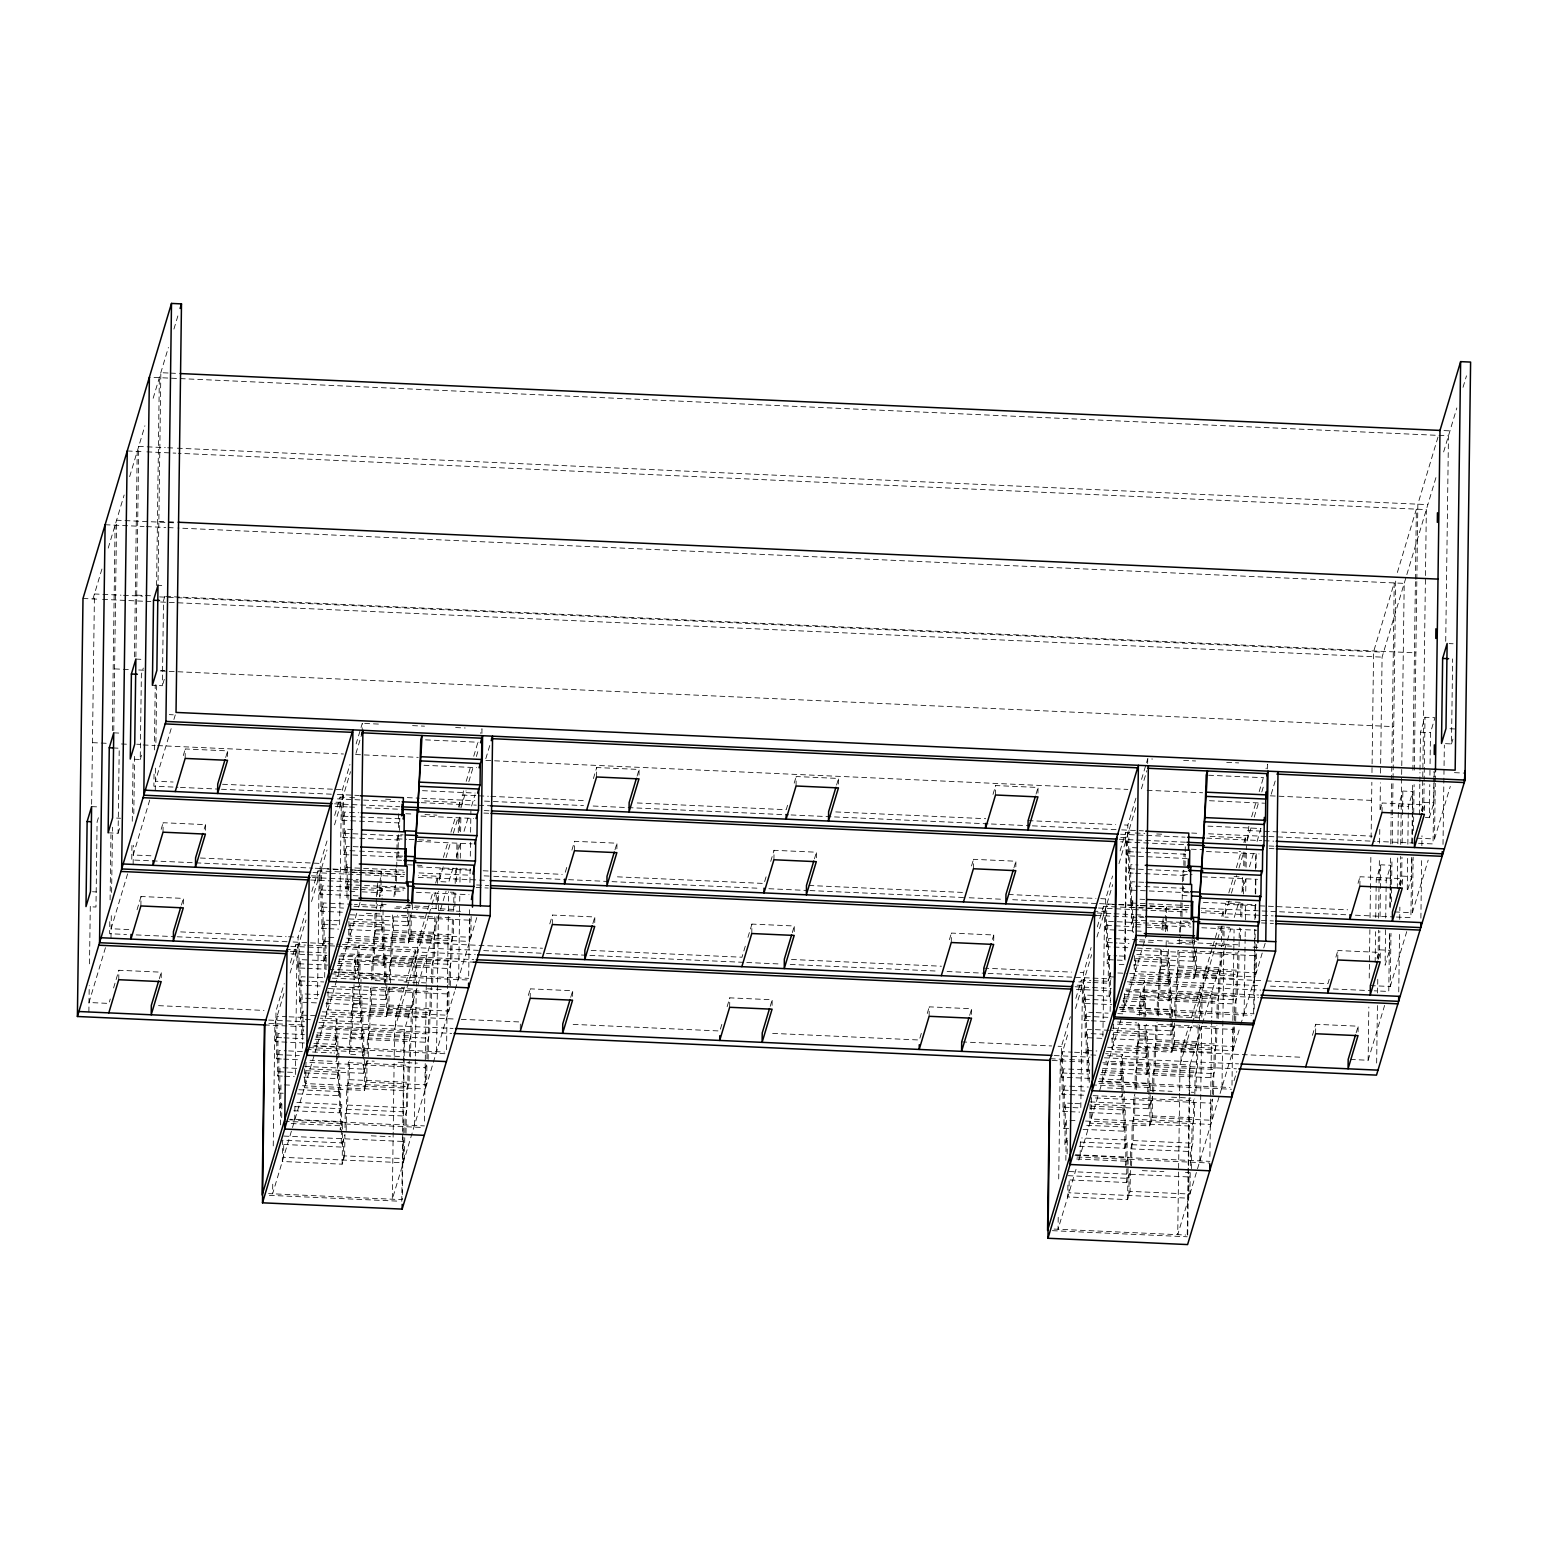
<?xml version="1.0" encoding="UTF-8"?>
<svg xmlns="http://www.w3.org/2000/svg" width="1548" height="1548" viewBox="0 0 1548 1548"><rect width="100%" height="100%" fill="white"/><g stroke="black" fill="none" stroke-linecap="round" stroke-linejoin="round"><path stroke-width="0.75" stroke-dasharray="5 3.75" d="M88.875 1011.966L89.223 985.592M89.513 963.843L90.326 903.393M91.642 804.283L94.447 593.968L120.996 595.167M109.792 921.641L109.637 933.715L126.53 934.489M110.082 899.872L110.953 834.604M112.346 730.656L115.094 525.178M110.992 938.204L111.321 914.249M111.611 892.48L112.482 827.212M113.778 730.521L116.584 520.205L176.917 522.934M108.128 832.805L118.093 833.269L119.235 748.226L113.256 747.955M118.751 979.71L118.886 970.267L161.282 972.183L161.147 981.626M131.948 845.46L131.754 859.953L312.773 868.118M132.277 821.272L133.089 760.842M134.483 656.894L137.211 451.416M133.128 864.442L133.38 845.305M133.805 813.88L134.579 755.869M135.895 656.758L138.72 446.443L165.268 447.643M134.25 759.236L140.229 759.488L141.371 674.444L143.287 668.059M140.887 905.948L141.023 896.505L183.399 898.401L183.283 907.863M154.045 774.097L153.891 786.191L178.02 787.274M154.374 749.929L155.245 684.661M156.58 585.55L159.347 377.654M155.264 790.66L155.574 766.705M155.903 742.537L156.677 684.526M163.024 832.185L163.14 822.723L205.536 824.639L205.42 834.101M185.16 758.423L185.276 748.961L227.672 750.877L227.537 760.32M272.738 1184.22L272.603 1193.798L357.936 909.411M273.241 1145.888L274.886 1023.712L284.561 991.455M304.317 1042.965L275.583 1041.669L276.008 1010.96L284.232 983.522M281.33 1059.006L276.55 1058.774L277.111 1016.262L286.69 1016.688M282.297 1076.112L277.518 1075.899L278.079 1033.387L304.414 1034.567M283.265 1093.236L278.466 1093.023L279.046 1050.492L286.225 1050.821M296.752 1068.372L279.994 1067.617L279.433 1110.129L281.91 1101.847L281.697 1118.372M280.42 1124.893L280.962 1084.722L292.92 1085.264M283.71 1145.52L283.555 1157.343L403.235 1162.742L403.525 1141.476L404.763 1137.335L404.473 1158.601L344.643 1155.892L342.147 1164.193L282.297 1161.484L282.587 1140.218L342.437 1142.927M295.765 954.09L295.9 944.648L305.478 945.073M294.739 1120.036L294.933 1105.659M295.339 1074.525L297.003 949.95L287.038 949.505M304.898 968.216L297.719 967.906L298.125 937.198L305.672 912.043M320.223 985.999L298.687 985.012L299.248 942.5M316.392 1002.891L299.635 1002.136L300.215 959.605L309.774 960.05M322.719 977.697L301.163 976.73L300.602 1019.242L303.079 1010.96L302.576 1048.751M318.888 994.609L302.131 993.855L301.55 1036.367L304.047 1028.085M304.685 1068.817L304.434 1087.722L364.283 1090.411L366.76 1082.129L367.05 1060.864L374.229 1061.193M317.901 880.328L318.017 870.885L404.202 874.775M316.876 1046.274L317.03 1034.296M317.534 995.964L319.14 876.187L309.174 875.742M358.149 895.866L319.856 894.144L320.262 863.416L327.131 840.564M342.36 912.217L320.804 911.25L321.384 868.738L330.962 869.163M326.551 928.587L321.771 928.374L322.332 885.843L382.182 888.552L382.085 895.634M334.697 946.021L322.739 945.48L323.3 902.968L352.015 904.264M331.446 920.402L324.267 920.073L323.687 962.604L326.183 954.323L325.989 968.487M324.674 977.349L325.215 937.198L337.193 937.74M326.725 1002.136L326.57 1013.959L386.419 1016.649L388.896 1008.367L389.187 987.102L403.544 987.759M328.06 990.914L327.808 1009.799L447.488 1015.217L447.778 993.951L449.017 989.811L448.746 1011.057L388.896 1008.367M313.896 1043.391L335.432 1044.358L335.723 1023.112L336.961 1018.971L320.204 1018.197M336.419 1059.122L336.961 1018.971M340.038 806.566L340.154 797.123L347.332 797.452M303.834 1077.079L337.348 1078.608L337.599 1059.703M337.677 1054.981L337.928 1036.076L316.373 1035.109M338.993 972.512L339.225 955.735M339.631 924.601L341.276 802.425L331.291 801.98M297.622 1093.875L338.315 1095.713L338.877 1053.201L334.097 1052.988M399.442 822.956L341.992 820.363L342.398 789.654L349.945 764.499M293.791 1110.787L339.264 1112.838L339.844 1070.307L306.33 1068.797M347.739 837.7L342.94 837.487L343.521 794.956M302.499 1085.709L340.792 1087.431L340.231 1129.943L342.708 1121.661L290.057 1119.281M401.358 857.205L343.908 854.612L344.469 812.081L358.826 812.739M283.748 1144.475L341.199 1147.068L341.76 1104.537L296.268 1102.486M352.615 829.515L345.436 829.206L344.856 871.717L347.352 863.436L346.868 898.866M342.147 1164.193L342.708 1121.661M357.781 889.384L345.823 888.842L346.384 846.311L358.362 846.853M343.385 1160.033L343.675 1138.786M344.643 1155.892L344.914 1134.626L341.199 1147.068M345.011 1127.544L345.204 1113.38L347.681 1105.079L348.261 1062.567L349.5 1058.426M348.048 899.446L348.3 880.541L345.823 888.842M346.172 1130.485L346.733 1087.973L349.209 1079.672L349.461 1060.786M348.958 921.292L348.706 940.178L408.537 942.887L411.033 934.605L411.284 915.7M350.1 924.233L349.945 936.037L469.625 941.436L469.915 920.189L471.153 916.048L470.863 937.295L411.033 934.605M349.558 1053.704L349.79 1037.16L352.267 1028.878L352.847 986.347L412.677 989.056L412.116 1031.568L409.62 1039.869L409.407 1056.394M354.047 984.567L353.795 1003.472L351.319 1011.753L350.738 1054.285L357.917 1054.594M354.124 979.845L354.376 960.94L355.614 956.799L355.324 978.065L415.174 980.755L415.58 950.046L341.373 946.699M328.834 969.3L357.569 970.596L357.84 949.35L359.097 945.189L358.594 982.999M362.155 732.804L362.29 723.361L356.117 743.93M325.97 1003.317L359.484 1004.826L359.736 985.941M359.833 978.858L360.045 962.314L338.509 961.347M322.139 1020.229L360.452 1021.951L361.013 979.439M315.927 1037.025L361.4 1039.076L361.961 996.544L328.466 995.035M322.236 1011.831L362.929 1013.669L362.367 1056.181L364.844 1047.899L314.573 1045.635M305.865 1070.713L363.316 1073.306L363.47 1061.483M363.509 1059.122L363.896 1030.775L318.404 1028.723M364.283 1090.411L364.844 1047.899M365.522 1086.27L365.812 1065.005M367.147 1053.782L367.34 1039.617L369.817 1031.316L370.398 988.804L371.636 984.663M368.289 1056.723L368.869 1014.211L371.346 1005.91L371.597 987.024M371.694 979.923L371.907 963.398L374.403 955.097L374.964 912.585M376.145 913.165L375.932 929.709L373.436 937.991L372.875 980.503L384.852 981.045M376.338 898.982L376.222 908.444L377.46 904.303L387.039 904.729M376.377 896.621L377.751 883.037M377.577 894.841L377.712 885.398M379.86 885.03L379.705 896.834L382.182 888.552M379.879 882.67L381.214 871.427L364.477 870.673M380.692 911.598L380.789 904.496M381.214 871.427L380.943 892.693L359.388 891.725M348.107 929.555L381.621 931.064L381.872 912.178M381.93 907.438L382.066 897.995M337.096 946.138L382.569 948.189L383.149 905.657L354.415 904.361M338.044 963.243L383.536 965.294L384.098 922.782L350.583 921.273M346.752 938.165L385.065 939.907L384.484 982.419L386.981 974.137L334.31 971.757M328.002 996.951L385.452 999.544L385.607 987.721M385.646 985.36L386.013 957.012L340.541 954.961M386.419 1016.649L386.981 974.137M387.658 1012.508L387.929 991.242M389.283 980.019L389.457 965.836L391.954 957.554L392.515 915.042M390.425 982.961L390.986 940.429L393.482 932.148L393.695 915.623M393.947 896.718L395.282 885.475L395.166 894.938M395.359 880.754L395.514 868.95M393.192 1132.13L392.302 1199.216L454.532 991.746M393.231 1129.73L394.179 1057.865M394.218 1055.484L394.566 1029.13L406.543 989.23M396.54 881.334L396.694 869.531M396.733 867.17L397.101 838.822L398.339 834.682L403.138 834.894M395.553 1025.802L395.688 1016.359L405.286 984.354M401.609 860.301L396.81 860.088L398.068 855.928L398.339 834.682M398.436 827.58L398.629 813.416M399.597 830.521L399.752 818.718M401.764 1201.325L404.047 1031.239L446.037 891.261M404.163 1058.329L402.267 1199.661L268.617 1193.624M404.183 1055.93L404.531 1029.575L320.281 1025.763M404.821 1132.614L405.054 1116.069L407.53 1107.788L408.111 1065.276L409.349 1061.115M350.138 923.169L407.588 925.762L407.704 916.319M407.743 913.959L407.859 904.516M406.002 1133.194L406.582 1090.663L409.059 1082.381L409.311 1063.476M408.537 942.887L409.117 900.375M409.794 938.746L410.065 917.48M410.588 1056.974L411.149 1014.462L413.645 1006.161L413.858 989.636M412.619 904.477L412.561 909.198L417.341 909.411M413.935 984.915L414.206 963.649L354.376 960.94M414.419 1125.454L415.328 1058.368M415.348 1055.968L416.702 955.348L426.668 955.813L426.319 982.167M417.689 952.039L417.825 942.597L430.17 901.439M424.462 1121.1L426.281 984.547M425.642 1067.714L425.371 1088.979L305.672 1083.581L305.962 1062.315L425.642 1067.714L426.9 1063.573L426.609 1084.838L366.76 1082.129M426.958 1058.851L427.171 1042.307L429.667 1034.025L430.228 991.494L431.466 987.353M428.138 1059.432L428.699 1016.901L431.195 1008.619L431.447 989.714M431.544 982.632L431.757 966.087L434.253 957.806L434.814 915.294M432.724 983.212L433.285 940.681L435.781 932.399L435.956 918.235M436.091 908.773L436.304 892.248M437.368 902.271L437.484 892.828M437.62 883.366L437.716 876.284L418.56 875.413M436.555 1051.673L437.445 984.605M437.484 982.206L438.413 912.74M438.452 910.34L438.548 903.161M438.568 900.762L438.703 891.184M439.826 878.277L439.942 868.834L471.114 870.228M446.559 1049.737L447.43 985.05M447.449 982.651L448.378 913.185M448.417 910.785L448.514 903.606M448.552 901.207L448.668 891.629M449.094 985.089L449.307 968.545L451.803 960.263L452.364 917.732L397.314 915.255M450.274 985.67L450.836 943.138L453.332 934.857L453.545 918.312M453.641 911.23L453.893 892.325L446.714 891.996M455.073 892.906L454.841 909.45L395.011 906.741M455.189 883.463L455.422 866.919M456.408 881.683L456.602 867.499M456.718 858.056L456.95 841.512M457.898 858.637L458.131 842.093M458.247 832.65L458.479 816.106M459.466 830.87L459.659 816.686M459.775 807.243L459.833 802.522L421.54 800.8M458.692 977.91L459.543 913.223M459.582 910.843L459.679 903.645M459.717 901.246L459.814 894.067M459.969 882.089L460.162 867.712M460.278 858.134L460.511 841.357M460.646 831.779L460.84 817.402M461.962 804.515L463.452 790.486M468.696 975.975L469.625 906.489M469.934 882.534L470.128 868.157M470.302 856.179L470.476 841.822M470.611 832.224L470.902 810.668M481.912 733.481L481.97 728.76L480.596 733.326M520.263 1029.072L520.36 1021.99L458.014 1019.165M530.19 998.286L530.306 988.843L572.702 990.739L572.567 1000.202M552.307 924.524L552.442 915.062L594.819 916.977L594.703 926.439M574.443 850.742L574.56 841.299L616.955 843.215L616.839 852.658M596.58 776.98L596.696 767.537L639.092 769.453L638.956 778.896M729.65 1007.284L729.785 997.841L772.181 999.756L772.046 1009.199M751.786 933.521L751.922 924.079L794.298 925.994L794.182 935.437M773.923 859.759L774.039 850.297L816.435 852.213L816.299 861.675M796.059 785.997L796.175 776.535L838.571 778.451L838.436 787.913M929.129 1016.301L929.264 1006.839L971.641 1008.754L971.525 1018.197M951.265 942.519L951.401 933.076L993.777 934.992L993.661 944.435M973.402 868.757L973.518 859.314L1015.914 861.23L1015.778 870.673M995.519 794.995L995.654 785.552L1038.05 787.468L1037.915 796.91M1058.213 1217.289L1058.039 1229.267L1076.034 1169.321M1058.716 1178.957L1060.322 1059.18L1068.178 1033M1089.753 1078.414L1061.038 1077.118L1061.444 1046.409L1070.365 1016.688M1083.542 1095.21L1061.986 1094.243L1062.567 1051.711L1072.125 1052.156M1067.733 1111.58L1062.954 1111.348L1063.515 1068.836L1089.85 1070.016M1068.7 1128.686L1063.902 1128.473L1064.482 1085.941L1088.418 1087.025M1072.609 1103.395L1065.43 1103.066L1064.869 1145.597L1067.346 1137.296L1067.133 1153.841M1065.856 1160.342L1066.398 1120.191L1075.976 1120.617M1067.907 1185.129L1067.752 1196.933L1127.583 1199.642L1130.079 1191.36L1130.369 1170.095L1126.634 1182.517L1069.184 1179.924M1069.146 1180.989L1068.991 1192.792L1188.67 1198.191L1188.961 1176.944L1190.199 1172.784L1185.42 1172.571M1081.201 989.559L1081.336 980.097L1090.914 980.542M1080.175 1155.505L1080.369 1141.128M1080.814 1107.594L1082.458 985.418L1072.474 984.954M1090.334 1003.685L1083.155 1003.356L1083.581 972.647L1091.127 947.492M1088.902 1020.693L1084.122 1020.48L1084.684 977.949M1101.828 1038.34L1085.09 1037.586L1085.651 995.074L1095.229 995.499M1093.797 1012.508L1086.599 1012.179L1086.038 1054.71L1088.534 1046.409L1088.05 1081.859M1109.103 1030.271L1087.567 1029.304L1087.006 1071.816L1089.482 1063.534M1089.231 1082.439L1089.386 1070.616M1090.121 1104.266L1089.869 1123.171L1149.719 1125.88L1152.215 1117.579L1152.486 1096.332L1148.751 1108.755L1091.321 1106.162M1091.301 1104.846L1091.127 1119.03L1210.807 1124.428L1211.097 1103.163L1212.336 1099.022L1212.045 1120.288L1152.215 1117.579M1091.34 1102.486L1091.398 1097.764L1211.097 1103.163M1103.337 915.797L1103.472 906.335L1187.239 910.127M1102.311 1081.723L1102.466 1069.745M1102.911 1036.212L1104.575 911.637L1094.61 911.192M1141.205 931.219L1105.291 929.593L1105.698 898.885L1112.567 876.013M1127.795 947.686L1106.259 946.699L1106.82 904.187L1116.398 904.613M1167.521 931.083L1167.618 924.001L1107.788 921.292L1107.207 963.824L1109.703 955.542L1116.882 955.851M1137.47 939.713L1108.736 938.417L1108.175 980.948L1110.651 972.647L1110.129 1012.818M1109.703 955.542L1109.123 998.054L1111.619 989.772M1112.161 1037.586L1112.006 1049.409L1171.855 1052.118L1174.332 1043.816L1174.622 1022.551L1170.888 1034.993L1113.438 1032.4M1099.332 1078.859L1120.868 1079.827L1121.158 1058.561L1122.397 1054.42L1105.64 1053.666M1093.101 1095.636L1121.836 1096.932L1122.397 1054.42M1125.473 842.015L1125.59 832.572L1132.768 832.901M1124.1 997.647L1122.59 1014.134M1124.622 959.315L1126.209 839.538L1118.101 866.57M1089.289 1112.548L1122.784 1114.057L1123.055 1095.152M1123.113 1090.431L1123.364 1071.526L1101.808 1070.558M1124.641 993.584L1124.448 1007.961L1146.081 935.863M1125.086 960.05L1126.712 837.874L1136.174 806.334M1083.058 1129.343L1123.751 1131.182L1124.293 1091.011M1187.258 858.521L1127.428 855.831L1127.834 825.123L1136.058 797.684M1079.227 1146.236L1124.719 1148.287L1125.28 1105.775L1091.766 1104.246M1133.175 873.149L1128.376 872.937L1128.956 830.425M1085.554 1121.042L1126.247 1122.88L1125.667 1165.412L1128.163 1157.111L1075.492 1154.75M1189.193 892.751L1129.343 890.061L1129.905 847.53L1144.282 848.188M1126.634 1182.517L1127.196 1140.005L1081.723 1137.954M1187.742 909.76L1130.292 907.167L1130.872 864.655L1138.051 864.984M1127.583 1199.642L1128.028 1166.573M1128.066 1164.212L1128.163 1157.111M1143.798 882.302L1131.82 881.76L1131.259 924.291L1133.755 916.01L1133.523 932.535M1128.84 1195.501L1129.111 1174.235M1132.343 931.954L1132.788 898.885L1130.292 907.167M1130.427 1165.373L1130.64 1148.829L1133.136 1140.547L1133.697 1098.016L1134.936 1093.875M1131.607 1165.954L1132.168 1123.422L1134.665 1115.14L1134.916 1096.236M1135.535 959.683L1135.381 971.505L1255.06 976.904L1255.351 955.638L1256.589 951.498M1135.013 1089.153L1135.226 1072.609L1137.703 1064.327L1138.283 1021.796M1136.193 1089.734L1136.754 1047.203L1139.231 1038.921L1139.425 1024.757M1139.56 1015.295L1139.812 996.409L1141.05 992.249L1140.76 1013.514L1200.609 1016.223L1201.016 985.515L1129.208 982.264M1121.468 1005.078L1143.005 1006.065L1143.295 984.799L1144.533 980.658L1143.991 1020.809M1147.668 763.532L1147.726 758.81L1152.505 759.023M1111.406 1038.785L1144.92 1040.295L1145.152 1023.75M1145.23 1016.668L1145.501 997.763L1123.945 996.796M1107.575 1055.678L1145.888 1057.4L1146.333 1024.331M1101.363 1072.474L1146.836 1074.525L1147.416 1031.994L1111.503 1030.388M1107.671 1047.28L1148.364 1049.118L1147.803 1091.65L1150.28 1083.348L1100.028 1081.085M1148.751 1108.755L1148.926 1096.951M1148.945 1094.591L1149.332 1066.243L1103.84 1064.192M1149.719 1125.88L1150.164 1092.811M1150.203 1090.431L1150.28 1083.348M1150.957 1121.739L1151.248 1100.473M1152.544 1091.592L1152.776 1075.067L1155.253 1066.785L1155.834 1024.254L1215.664 1026.963L1216.921 1022.802M1153.724 1092.172L1154.305 1049.66L1156.782 1041.378L1157.033 1022.473M1157.13 1015.391L1157.362 998.847L1159.839 990.565L1160.42 948.034M1158.31 1015.972L1158.891 973.44L1161.368 965.159L1161.6 948.614M1161.851 929.729L1163.187 918.486M1163.032 930.309L1163.148 920.847M1166.128 947.047L1166.225 939.965M1149.912 906.122L1166.67 906.896L1166.379 928.142L1144.843 927.175M1133.542 965.004L1167.057 966.533L1167.269 949.988M1127.312 981.8L1168.005 983.638L1168.527 945.847M1123.5 998.712L1168.972 1000.763L1169.533 958.231L1136.019 956.722M1129.808 973.518L1170.501 975.356L1169.94 1017.868L1172.417 1009.586L1119.765 1007.206M1170.888 1034.993L1171.043 1023.189M1171.081 1020.809L1171.468 992.462L1125.976 990.41M1171.855 1052.118L1172.3 1019.029M1172.32 1016.668L1172.417 1009.586M1173.094 1047.957L1173.384 1026.711M1174.719 1015.469L1174.913 1001.304L1177.389 993.003L1177.951 950.491L1237.8 953.181L1239.039 949.04M1175.861 1018.41L1176.441 975.898L1178.918 967.597L1179.131 951.072M1179.228 943.99L1179.363 934.528M1179.402 932.167L1180.737 920.944L1180.505 937.469M1180.795 916.223L1181.008 899.678M1179.615 1093.333L1177.738 1234.665L1239.987 1027.195M1179.653 1090.934L1180.002 1064.579L1191.979 1024.679M1181.975 916.803L1182.537 874.272L1183.794 870.131L1183.601 884.295M1181.008 1061.27L1181.124 1051.808L1188.67 1026.672M1187.045 895.75L1182.266 895.537L1183.562 886.656M1183.852 865.409L1184.007 853.587M1185.033 865.99L1185.188 854.167M1185.226 851.806L1185.304 844.724L1120.636 841.802M1187.239 1234.375L1189.135 1093.043M1189.154 1090.643L1189.483 1066.688L1201.732 1025.84M1187.703 1235.111L1188.612 1168.043M1188.632 1165.644L1189.986 1065.024L1105.717 1061.231M1168.121 943.022L1192.057 944.106L1192.134 939.384M1190.199 1172.784L1189.909 1194.05L1130.079 1191.36M1190.296 1165.702L1190.489 1151.538L1192.966 1143.237L1193.547 1100.725L1194.785 1096.584M1135.574 958.638L1193.024 961.231L1193.315 939.965L1192.057 944.106M1191.438 1168.643L1192.018 1126.131L1194.495 1117.83L1194.746 1098.945M1194.263 957.09L1134.413 954.381L1134.142 975.646L1193.972 978.336L1194.553 935.824M1195.23 974.195L1195.501 952.929M1194.824 1094.223L1195.075 1075.318L1197.552 1067.036L1198.133 1024.505M1193.972 978.336L1196.469 970.054L1196.72 951.149M1199.313 1025.086L1199.081 1041.63L1196.604 1049.912L1196.024 1092.424L1191.244 1092.211M1199.371 1020.364L1199.642 999.099L1139.812 996.409M1199.874 1160.903L1201.654 1026.75M1201.79 1017.171L1202.138 990.817L1212.103 991.262L1211.755 1017.616M1203.125 987.489L1203.26 978.046L1212.181 948.324M1209.897 1156.55L1211.736 1020.016M1212.394 1094.301L1212.626 1077.756L1215.103 1069.475L1215.664 1026.963M1213.574 1094.881L1214.135 1052.369L1216.631 1044.068L1216.883 1025.182M1216.98 1018.081L1217.192 1001.556L1219.689 993.255L1220.25 950.743M1218.16 1018.661L1218.721 976.149L1221.217 967.848L1221.43 951.323M1221.759 927.697L1221.488 946.602L1222.746 942.461M1222.843 935.36L1222.959 925.917M1223.094 916.474L1223.152 911.733L1201.616 910.766M1221.991 1087.141L1223.849 948.189M1223.888 945.789L1223.984 938.61M1224.004 936.211L1224.139 926.633M1225.261 913.726L1225.397 904.284L1347.669 909.798M1231.995 1085.187L1232.827 1022.899M1232.866 1020.5L1234.085 929.477M1233.214 1029.401L1232.943 1050.666L1113.244 1045.268L1113.534 1024.002L1233.214 1029.401L1234.472 1025.26M1234.433 1027.62L1234.182 1046.525L1174.332 1043.816M1234.53 1020.538L1234.743 1003.994L1237.239 995.712L1237.8 953.181M1235.71 1021.119L1236.272 978.588L1238.768 970.306L1239.019 951.401M1239.077 946.679L1239.329 927.794M1240.354 940.178L1240.509 928.374M1240.664 916.551L1240.819 904.748M1241.844 917.132L1242.038 902.968M1242.193 891.145L1242.386 876.981L1232.808 876.536M1243.354 894.086L1243.566 877.561M1243.721 865.738L1243.915 851.574L1239.116 851.361M1244.902 866.319L1245.095 852.155M1245.211 842.692L1245.289 837.971L1206.976 836.249M1244.128 1013.36L1245.114 939.114M1245.153 936.714L1245.25 929.516M1245.366 919.938L1245.598 903.181M1245.753 891.184L1245.927 879.206M1246.082 867.228L1246.372 845.672M1247.398 839.964L1248.888 825.935M1253.628 1013.089L1254.751 929.226M1254.886 919.647L1255.099 902.89M1255.235 893.293L1255.428 878.935M1255.563 869.337L1255.776 852.58M1254.17 1009.025L1255.215 929.98M1255.389 918.003L1255.563 903.626M1255.699 894.047L1255.892 879.67M1256.047 867.693L1256.241 853.316M1256.57 953.858L1256.318 972.763L1196.469 970.054M1256.628 949.137L1256.686 944.415M1267.348 768.93L1267.406 764.209L1266.032 768.776M1315.626 1033.735L1315.742 1024.292L1358.138 1026.208L1358.002 1035.651M1337.743 959.973L1337.878 950.53L1380.274 952.446L1380.139 961.889M1359.879 886.211L1360.015 876.749L1402.391 878.664L1402.275 888.126M1350.398 1059.451L1368.142 1060.264L1368.838 1007.071M1369.225 978.065L1369.883 929.709M1370.038 917.635L1370.406 891.029M1370.425 888.629L1370.889 854.786M1371.102 837.855L1371.857 782.262M1371.973 772.587L1373.598 651.708L1394.226 582.919L1391.613 778.741M1375.146 962.411L1375.553 931.702M1375.746 917.519L1376.249 879.728L1380.719 864.81L1390.704 865.255L1390.452 884.16M1376.656 1063.05L1377.43 1005.058M1377.585 992.984L1377.778 978.491M1378.049 959.16L1378.436 930.154M1378.591 918.08L1379.403 857.669M1379.597 843.176L1379.79 828.683M1380.042 809.352L1380.39 782.785M1380.526 773.11L1380.622 765.873M1380.661 763.454L1382.074 657.145L1436.08 477.113M1377.023 958.367L1379.597 949.853L1379.849 930.948M1380.042 916.784L1380.371 890.797M1380.41 888.436L1380.719 864.81M1382.016 812.448L1382.132 802.986L1424.528 804.902L1424.392 814.345M1385.557 929.787L1385.092 965.217L1389.562 950.298L1389.794 933.773M1385.712 917.964L1386.234 880.173L1390.704 865.255M1389.543 933.444L1388.769 991.455L1374.295 990.817M1389.91 906.857L1390.588 856.083M1390.743 844.008L1391.11 817.402M1391.13 815.003L1391.594 781.14M1390.123 907.786L1390.414 886.52M1370.328 985.592L1390.259 986.482L1390.975 933.309M1391.4 901.884L1391.981 858.366M1392.174 843.873L1392.523 817.267M1392.561 814.848L1393.006 781.005M1393.045 778.586L1395.696 580.365M1397.283 888.649L1397.689 857.94M1397.883 843.757L1398.386 805.966L1402.856 791.047L1412.84 791.492L1412.569 810.397M1398.753 991.92L1399.566 931.47M1399.721 919.396L1399.876 907.128M1400.166 885.398L1400.553 856.392M1400.727 844.453L1404.21 583.383L177.846 528.023M1399.16 884.605L1401.714 876.091L1401.966 857.186M1402.159 843.021L1402.507 817.034M1402.546 814.674L1402.856 791.047M1407.654 858.385L1407.229 891.455L1411.699 876.536L1411.95 857.631M1407.848 844.202L1408.351 806.411L1412.84 791.492M1411.718 857.263L1410.905 917.693L1396.431 917.035M1411.911 842.751L1412.685 784.739M1412.879 770.227L1415.394 581.68M1415.433 579.262L1416.362 509.157L1396.412 575.663M1412.144 843.466L1412.55 812.758M1394.671 911.927L1412.395 912.72L1413.15 857.128M1413.498 830.541L1414.117 784.604M1414.311 770.091L1416.826 581.545M1416.846 579.126L1417.852 504.184L1438.498 435.394M1419.4 814.867L1419.826 784.159M1419.845 781.798L1419.98 772.355M1420 769.995L1420.503 732.204L1424.992 717.285L1434.957 717.73L1430.487 732.649L1430.042 765.718M1420.89 918.138L1421.664 859.953M1421.857 845.634L1421.973 835.785M1422.302 811.791L1426.347 509.602L178.252 453.274M1421.296 810.842L1423.85 802.328L1424.102 783.423M1424.141 781.063L1424.992 717.285M1425.36 817.499L1429.346 817.692L1429.791 784.623M1429.926 775.161L1430.004 768.079M1433.854 783.501L1433.042 843.931L1377.526 841.435M1433.874 781.082L1434.009 771.407M1429.346 817.692L1433.835 802.773L1434.145 779.147M1434.164 776.786L1434.241 772.065M1416.807 838.165L1434.532 838.958L1435.267 783.365M1435.306 780.947L1435.441 771.272M1443.007 844.376L1444.342 745.11M1445.716 641.317L1448.464 435.839L149.382 377.209M1445.503 743.659L1451.482 743.93L1452.624 658.887M92.957 598.941L102.71 566.452M108.205 548.108L124.15 494.992M129.645 476.649L144.912 425.797M153.155 398.281L168.403 347.449M173.918 329.105L178.039 315.347M98.375 817.731L97.098 821.988L95.976 907.031L89.978 906.76M164.785 596.425L163.507 600.682L162.366 685.725L152.381 685.28M118.093 833.269L120.028 826.864M140.229 759.488L141.507 755.231M163.004 683.597L164.282 679.34M105.457 947.647L88.991 1002.524L108.941 1003.414L110.256 999.002M127.594 873.865L111.127 928.742L128.852 929.555M149.711 800.103L133.244 854.98L153.194 855.889M171.17 728.624L155.381 781.218L173.124 782.011M173.898 719.491L175.272 714.905M113.585 987.953L118.886 970.267M137.037 909.76L141.023 896.505M161.166 829.36L163.14 822.723M183.283 755.598L185.276 748.961M159.289 978.8L161.282 972.183M181.426 905.038L183.399 898.401M204.22 829.07L205.536 824.639M225.679 757.514L227.672 750.877M290.405 962.933L295.9 944.648M311.845 891.455L318.017 870.885M334.678 815.409L340.154 797.123M290.095 973.015L306.001 919.996M311.535 901.555L326.996 850.007M334.542 824.852L350.506 771.678M355.982 753.373L361.477 735.087M275.583 1041.669L278.079 1033.387M297.719 967.906L300.215 959.605M319.856 894.144L322.332 885.843M341.992 820.363L344.469 812.081M276.55 1058.774L279.046 1050.492M298.687 985.012L301.163 976.73M320.804 911.25L323.3 902.968M342.94 837.487L345.436 829.206M277.518 1075.899L279.994 1067.617M299.635 1002.136L302.131 993.855M321.771 928.374L324.267 920.073M343.908 854.612L346.384 846.311M278.466 1093.023L280.962 1084.722M322.739 945.48L325.215 937.198M358.614 907.167L360.626 900.394M335.432 1044.358L337.928 1036.076M357.569 970.596L360.045 962.314M337.638 1057.342L336.4 1061.483L310.064 1060.303M359.775 983.58L358.517 987.721L329.801 986.424M337.348 1078.608L339.844 1070.307M359.484 1004.826L361.961 996.544M381.621 931.064L384.098 922.782M338.315 1095.713L340.792 1087.431M360.452 1021.951L362.929 1013.669M382.569 948.189L385.065 939.907M339.264 1112.838L341.76 1104.537M361.4 1039.076L363.896 1030.775M383.536 965.294L386.013 957.012M363.316 1073.306L367.05 1060.864M385.452 999.544L389.187 987.102M407.588 925.762L411.304 913.339M405.982 982.071L415.58 950.046M430.847 899.156L432.918 892.287M435.646 883.153L437.716 876.284M443.386 857.399L448.185 841.396M450.932 832.244L455.731 816.241M458.479 807.089L459.833 802.522M466.2 781.334L470.998 765.331M473.746 756.198L477.848 742.479M407.008 987.624L428.661 915.468M429.144 913.862L431.408 906.315M431.911 904.651L435.53 892.596M443.25 866.841L438.819 881.586L448.804 882.05L453.641 865.913M445.998 857.708L450.797 841.686M453.351 833.192L458.343 816.551M460.956 807.824L466.064 790.796M468.812 781.643L473.611 765.641M476.358 756.488L477.868 751.496M456.408 856.683L460.569 842.847M464.013 831.334L468.173 817.499M471.618 806.024L474.984 794.763M485.801 758.694L489.865 745.188M455.228 989.443L476.939 917.074M528.313 995.461L530.306 988.843M549.792 923.904L552.442 915.062M565.291 872.24L567.284 865.622M571.909 850.142L574.56 841.299M593.387 778.586L596.696 767.537M570.709 997.376L572.702 990.739M592.845 923.614L594.819 916.977M614.962 849.852L616.955 843.215M637.099 776.09L639.092 769.453M721.832 1024.37L719.839 1030.987L569.896 1024.215M727.134 1006.684L729.785 997.841M745.285 946.176L741.976 957.225L589.633 950.356M747.936 937.333L751.922 924.079M766.086 876.826L764.093 883.463L614.15 876.69M770.73 861.365L774.039 850.297M787.564 805.27L786.229 809.701L633.906 802.812M794.182 783.172L796.175 776.535M770.188 1006.374L772.181 999.756M792.305 932.612L794.298 925.994M814.442 858.85L816.435 852.213M836.578 785.088L838.571 778.451M921.312 1033.367L919.319 1040.004L769.375 1033.232M927.271 1013.476L929.264 1006.839M949.408 939.713L951.401 933.076M971.525 865.951L973.518 859.314M993.003 794.395L995.654 785.552M969.667 1015.391L971.641 1008.754M992.462 939.404L993.777 934.992M1013.921 867.847L1015.914 861.23M1036.057 794.085L1038.05 787.468M1075.841 998.402L1081.336 980.097M1097.3 926.923L1103.472 906.335M1120.113 850.858L1125.59 832.572M1141.553 779.379L1147.726 758.81M1075.531 1008.464L1091.669 954.652M1096.971 937.004L1112.702 884.605M1141.418 788.841L1146.913 770.536M1061.038 1077.118L1063.515 1068.836M1083.155 1003.356L1085.651 995.074M1105.291 929.593L1107.788 921.292M1127.428 855.831L1129.905 847.53M1061.986 1094.243L1064.482 1085.941M1084.122 1020.48L1086.599 1012.179M1106.259 946.699L1108.736 938.417M1128.376 872.937L1130.872 864.655M1062.954 1111.348L1065.43 1103.066M1085.09 1037.586L1087.567 1029.304M1129.343 890.061L1131.82 881.76M1063.902 1128.473L1066.398 1120.191M1078.801 1160.11L1098.848 1093.256M1099.544 1090.953L1121.913 1016.378M1166.67 906.896L1165.412 911.037L1165.141 932.283L1167.618 924.001M1120.868 1079.827L1123.364 1071.526M1143.005 1006.065L1145.501 997.763M1121.836 1096.932L1123.074 1092.791M1122.784 1114.057L1125.28 1105.775M1144.92 1040.295L1147.416 1031.994M1167.057 966.533L1169.533 958.231M1123.751 1131.182L1126.247 1122.88M1145.888 1057.4L1148.364 1049.118M1168.005 983.638L1170.501 975.356M1124.719 1148.287L1127.196 1140.005M1146.836 1074.525L1149.332 1066.243M1168.972 1000.763L1171.468 992.462M1193.024 961.231L1196.759 948.789M1191.418 1017.52L1201.016 985.515M1212.858 946.041L1218.353 927.755M1221.778 916.319L1223.152 911.733M1228.822 892.848L1233.621 876.845M1236.368 867.693L1241.167 851.69M1243.915 842.557L1245.289 837.971M1251.635 816.802L1256.434 800.8M1259.182 791.647L1263.303 777.928M1192.463 1023.093L1221.662 925.762M1229.112 900.917L1224.275 917.055L1228.261 917.229M1231.434 893.157L1236.717 875.549M1238.98 868.002L1243.779 852M1247.069 841.028L1251.81 825.258M1254.248 817.092L1259.24 800.471M1261.794 791.957L1263.865 785.088M1202.428 1023.538L1223.868 952.078M1224.565 949.775L1226.635 942.848M1227.332 940.545L1230.776 929.032M1234.24 917.5L1238.4 903.664M1241.844 892.132L1246.005 878.316M1249.449 866.783L1253.609 852.948M1257.053 841.473L1261.098 827.967M1271.237 794.163L1275.3 780.637M1240.664 1024.892L1263.052 950.279M1263.729 948.015L1265.761 941.261M1234.046 1080.678L1236.813 1071.448M1443.645 451.9L1456.842 407.937M1463.034 387.31L1466.478 375.835M1312.433 1035.341L1315.742 1024.292M1329.248 979.265L1327.932 983.677L1265.587 980.871M1335.885 957.148L1337.878 950.53M1358.022 883.386L1360.015 876.749M1380.158 809.623L1382.132 802.986M1356.145 1032.826L1358.138 1026.208M1378.281 959.063L1380.274 952.446M1400.418 885.301L1402.391 878.664M1422.535 811.539L1424.528 804.902M1451.482 743.93L1453.398 737.525M1368.142 1060.264L1384.609 1005.387M1390.259 986.482L1406.726 931.625M1412.395 912.72L1428.185 860.127M1434.532 838.958L1450.302 786.365M168.074 373.01L160.837 372.681L157.993 585.415L163.991 585.589M170.493 373.107L177.73 373.436M1443.974 430.596L1449.954 430.866M167.668 447.759L174.905 448.069M177.323 448.185L1427.836 504.629M127.246 450.971L144.467 451.745M146.867 451.861L175.853 453.158M158.863 521.366L166.1 521.695M168.519 521.792L175.756 522.121M105.109 524.733L144.061 526.494M146.48 526.591L165.791 527.462M168.19 527.578L175.446 527.907M1449.121 643.6L1453.108 643.774M136.727 595.129L151.201 595.786M165.694 596.444L1415.878 652.869M123.414 595.283L142.726 596.154M159.618 596.909L1383.564 652.172M82.992 598.495L100.194 599.269M102.613 599.386L150.891 601.572M160.547 601.998L1382.074 657.145M135.876 659.08L143.848 659.448M160.857 670.536L164.843 670.729M1449.973 728.74L1455.952 729.011M114.591 668.891L129.084 669.549M138.72 669.974L143.558 670.207M160.45 670.961L1393.742 726.631M1420.503 732.204L1430.487 732.649M169.293 714.634L173.279 714.828M364.689 723.458L381.427 724.212M412.561 725.625L424.52 726.167M455.634 727.56L465.213 728.005M1183.64 760.436L1195.598 760.977M1226.713 762.371L1238.69 762.912M1454.423 772.646L1464.389 773.11M425.545 739.867L478.216 742.247M1208.601 775.219L1263.652 777.696M113.739 732.843L119.718 733.113M136.727 744.22L140.713 744.394M1423.85 802.328L1433.835 802.773M92.454 742.653L106.947 743.311M121.421 743.969L128.658 744.298M143.151 744.956L155.206 745.497M157.625 745.594L343.463 753.992M355.537 754.534L418.289 757.359M485.859 760.416L1127.853 789.403M1147.145 790.273L1202.661 792.769M1270.25 795.827L1371.605 800.393M1398.386 805.966L1408.351 806.411M424.017 765.273L476.687 767.653M1209.452 800.722L1264.523 803.199M422.488 790.68L475.159 793.06M1207.924 826.129L1260.594 828.509M222.525 784.256L342.398 789.654M462.078 795.053L476.474 795.711M478.854 795.827L488.452 796.253M490.851 796.369L586.75 800.684M835.765 811.926L985.708 818.699M1028.104 820.614L1115.74 824.562M1124.506 824.968L1127.834 825.123M1247.514 830.521L1261.91 831.16M1264.31 831.276L1372.186 836.152M180.439 787.39L219.061 789.132M221.461 789.248L334.91 794.356M337.309 794.472L359.039 795.459M407.317 797.626L419.373 798.168M421.791 798.284L474.888 800.684M484.543 801.109L583.499 805.579M593.155 806.024L788.629 814.848M791.047 814.945L832.089 816.802M834.488 816.918L988.959 823.884M991.378 824L1029.981 825.742M1032.4 825.839L1119.281 829.767M1121.7 829.883L1143.411 830.85M1191.689 833.037L1198.926 833.366M1208.582 833.791L1266.516 836.423M1268.915 836.52L1375.108 841.319M349.732 797.549L356.911 797.878M385.646 799.174L392.824 799.503M1135.168 832.998L1144.746 833.443M1156.724 833.985L1163.903 834.295M337.464 798.884L399.713 801.709M421.269 802.677L476.339 805.154M478.738 805.27L490.716 805.811M1120.578 834.237L1185.149 837.158M1206.705 838.126L1261.775 840.622M1264.174 840.719L1273.772 841.164M1120.733 837.603L1126.712 837.874M334.542 803.799L399.752 806.74M484.253 810.552L489.091 810.784M1119.32 839.229L1186.929 842.286M1269.031 845.982L1273.849 846.195M335.219 806.353L347.216 806.895M349.596 806.992L356.795 807.321M366.354 807.766L397.488 809.159M483.847 813.068L488.665 813.281M1269.186 848.517L1273.985 848.73M405.808 813.745L412.987 814.054M424.965 814.596L436.923 815.138M1191.244 849.194L1203.222 849.736M420.959 816.086L473.63 818.447M1206.414 851.535L1259.066 853.916M343.23 816.222L348.01 816.435M350.409 816.551L357.588 816.88M359.987 816.976L400.68 818.815M1128.666 851.671L1133.446 851.903M1135.845 852L1143.024 852.329M1145.423 852.445L1186.116 854.264M91.603 806.624L99.594 806.972M116.584 818.079L120.589 818.253M1401.714 876.091L1411.699 876.536M1376.249 879.728L1386.234 880.173M344.178 833.346L404.028 836.036M1129.634 868.796L1189.464 871.505M397.101 838.822L406.679 839.248M409.078 839.364L416.257 839.674M418.637 839.79L430.615 840.332M1182.537 874.272L1192.115 874.697M350.119 837.816L357.298 838.126M359.697 838.242L402.79 840.196M1135.555 873.266L1142.753 873.594M1145.133 873.691L1188.225 875.646M417.051 841.377L472.101 843.854M1202.486 876.826L1257.537 879.322M349.925 850.684L357.124 850.994M359.504 851.11L402.596 853.045M1135.381 886.133L1142.559 886.462M1144.94 886.559L1188.032 888.513M398.068 855.928L402.848 856.16M1183.504 891.396L1188.284 891.609M407.55 864.771L414.729 865.08M417.109 865.197L421.907 865.409M1226.5 901.729L1240.857 902.387M1139.967 899.214L1144.765 899.427M417.902 866.88L470.573 869.26M1203.357 902.349L1256.009 904.729M200.389 858.018L320.262 863.416M483.111 870.769L562.234 874.349M808.869 885.475L963.572 892.461M1008.329 894.492L1095.984 898.44M1100.725 898.653L1105.698 898.885M346.113 867.577L405.944 870.286M1131.549 903.026L1191.38 905.735M315.192 868.235L404.492 872.259M418.966 872.917L469.644 875.201M484.137 875.858L491.374 876.187M493.793 876.303L566.181 879.574M568.6 879.67L609.622 881.528M612.041 881.644L759.275 888.281M768.911 888.726L807.534 890.468M809.952 890.564L966.823 897.646M969.241 897.763L1003.027 899.291M1012.682 899.717L1097.145 903.529M1099.564 903.645L1116.456 904.4M1118.875 904.516L1138.186 905.386M1140.605 905.503L1147.842 905.832M1150.241 905.928L1188.864 907.67M1200.938 908.212L1345.734 914.752M1355.39 915.197L1394.013 916.938M333.342 869.279L352.499 870.131M354.898 870.247L362.077 870.576M1118.798 904.729L1137.935 905.58M1140.334 905.696L1147.513 906.025M349.654 871.93L356.833 872.259M359.233 872.375L404.705 874.427M312.948 872.55L403.912 876.652M418.289 877.31L487.775 880.444M1098.461 907.999L1186.968 912.004M1201.325 912.643L1273.211 915.894M312.425 877.561L358.304 879.632M476.61 884.972L488.684 885.514M1097.184 912.991L1111.677 913.649M1114.096 913.746L1133.407 914.616M1135.826 914.733L1143.063 915.062M1261.388 920.402L1273.462 920.944M353.099 880.773L357.878 880.986M1138.535 916.223L1143.314 916.435M310.684 879.999L358.594 882.166M476.184 887.488L488.239 888.03M1096.1 915.468L1144.03 917.635M1261.465 922.918L1273.462 923.459M1183.117 921.041L1190.296 921.37M347.062 884.701L404.512 887.294M1132.497 920.151L1189.948 922.743M376.493 887.178L405.228 888.475M1161.929 922.627L1190.664 923.924M394.043 889.636L403.622 890.061M1179.479 925.085L1189.058 925.511M1217.792 926.807L1229.751 927.349M360.181 889.481L403.273 891.435M1136.039 924.504L1143.237 924.833M1145.617 924.93L1191.109 927M416.393 892.287L469.044 894.667M1201.829 927.755L1256.879 930.232M321.094 889.984L325.893 890.216M328.273 890.313L347.429 891.184M349.829 891.28L357.007 891.609M1106.53 925.452L1132.865 926.633M1135.265 926.749L1142.443 927.059M406.176 905.599L432.511 906.78M1177.254 940.391L1196.41 941.261M92.474 891.745L96.46 891.938M1379.597 949.853L1389.562 950.298M1139.85 939.83L1168.585 941.126M1180.447 942.21L1240.296 944.899M353.97 906.277L380.286 907.457M394.663 908.115L406.621 908.657M438.877 910.379L460.433 911.346M1139.405 941.726L1153.763 942.384M1209.956 945.189L1231.511 946.157M1253.048 947.144L1257.847 947.357M322.061 907.109L343.598 908.076M1107.497 942.558L1117.075 943.003M1119.456 943.1L1129.034 943.525M366.296 913.301L380.653 913.959M1137.374 948.111L1163.709 949.292M350.235 914.791L469.915 920.189M1135.671 950.24L1255.351 955.638M348.977 918.932L408.827 921.621M333.826 920.518L341.005 920.828M1119.281 955.967L1126.46 956.296M323.01 924.233L339.767 924.988M349.345 925.414L382.859 926.923M1108.445 959.683L1125.203 960.437M1134.781 960.863L1168.295 962.372M375.932 929.709L435.781 932.399M1161.368 965.159L1221.217 967.848M328.95 928.684L338.528 929.129M1119.185 964.365L1123.964 964.578M393.482 932.148L453.332 934.857M1178.918 967.597L1238.768 970.306M374.693 933.85L434.524 936.54M1160.129 969.3L1219.979 972.009M392.244 936.288L452.074 938.997M1177.68 971.757L1237.51 974.447M373.436 937.991L433.285 940.681M1158.891 973.44L1218.721 976.149M1117.83 972.976L1127.408 973.402M390.986 940.429L450.836 943.138M1176.441 975.898L1236.272 978.588M180.652 931.896L286.148 936.656M288.547 936.753L298.125 937.198M417.825 942.597L542.497 948.227M791.492 959.47L941.436 966.223M983.831 968.139L1071.487 972.105M1080.252 972.492L1083.581 972.647M1203.26 978.046L1263.207 980.755M323.977 941.339L331.156 941.668M345.514 942.306L383.827 944.048M1109.413 976.788L1116.592 977.117M1130.949 977.775L1169.262 979.497M136.185 934.915L174.789 936.656M177.207 936.772L290.637 941.9M293.056 941.997L339.941 944.338M342.34 944.435L481.312 950.491M483.711 950.607L544.064 953.336M546.463 953.433L587.505 955.29M589.904 955.406L744.375 962.372M746.794 962.488L780.579 964.017M790.235 964.443L937.449 971.099M947.105 971.525L985.728 973.266M988.146 973.382L1111.232 978.936M1130.175 980L1260.865 985.689M1270.521 986.134L1330.854 988.843M1333.273 988.959L1371.876 990.701M307.858 945.189L327.015 946.06M1093.294 980.639L1110.051 981.393M290.811 946.312L326.725 947.937M343.482 948.692L475.236 954.632M1078.704 981.877L1090.624 982.419M1093.023 982.535L1109.781 983.29M1128.918 984.141L1260.672 990.101M290.289 951.323L304.782 951.981M307.201 952.097L326.512 952.968M341.005 953.626L473.804 959.625M1075.067 986.753L1111.27 988.398M1125.764 989.037L1258.582 995.035M391.954 957.554L451.803 960.263M1177.389 993.003L1237.239 995.712M290.966 953.878L305.343 954.536M307.742 954.632L326.88 955.503M338.857 956.045L473.34 962.121M1076.382 989.346L1090.779 989.985M1093.178 990.101L1109.935 990.855M1126.692 991.61L1258.543 997.551M373.165 959.257L432.995 961.947M1158.601 994.706L1218.45 997.415M339.302 959.102L384.775 961.153M1124.738 994.551L1170.211 996.622M390.715 961.695L450.545 964.404M1176.151 997.164L1236.001 999.853M312.174 960.147L326.531 960.805M1097.609 995.616L1109.587 996.157M371.907 963.398L431.757 966.087M1157.362 998.847L1217.192 1001.556M389.457 965.836L449.307 968.545M1174.913 1001.304L1234.743 1003.994M298.957 963.765L327.692 965.062M337.271 965.488L358.807 966.455M1084.413 999.215L1110.729 1000.395M1122.706 1000.937L1144.243 1001.904M307.297 968.332L326.454 969.203M1092.733 1003.781L1111.89 1004.652M333.846 972.279L468.657 978.355M1119.281 1007.729L1254.093 1013.824M330.943 973.827L468.154 980.019M1119.959 1009.451L1251.19 1015.372M335.471 976.014L385.742 978.278M1120.907 1011.463L1171.178 1013.727M332.278 978.143L358.614 979.323M1096.178 1012.624L1108.155 1013.166M1117.733 1013.592L1124.912 1013.921M1136.871 1014.462L1146.449 1014.888M403.989 981.916L427.925 982.999M1177.467 1016.823L1199.003 1017.81M299.925 980.871L309.503 981.297M311.903 981.413L323.861 981.954M1085.361 1016.32L1109.297 1017.404M427.48 988.824L444.237 989.598M1091.301 1020.79L1105.659 1021.448M1117.637 1021.99L1136.774 1022.841M370.398 988.804L430.228 991.494M328.099 988.553L447.778 993.951M326.86 992.694L386.69 995.383M1112.296 1028.143L1172.126 1030.852M305.672 998.208L317.63 998.75M327.209 999.176L360.723 1000.685M1091.108 1033.658L1103.085 1034.199M1112.664 1034.625L1146.159 1036.154M353.795 1003.472L413.645 1006.161M1139.231 1038.921L1199.081 1041.63M371.346 1005.91L431.195 1008.619M1156.782 1041.378L1216.631 1044.068M352.557 1007.613L412.407 1010.322M1137.993 1043.062L1197.842 1045.771M370.107 1010.051L429.957 1012.76M1155.543 1045.519L1215.393 1048.209M351.319 1011.753L411.149 1014.462M1136.754 1047.203L1196.604 1049.912M368.869 1014.211L428.699 1016.901M1154.305 1049.66L1214.135 1052.369M158.515 1005.658L264.011 1010.418M395.688 1016.359L455.634 1019.068M961.695 1041.901L1051.711 1045.964M1058.116 1046.255L1061.444 1046.409M1181.124 1051.808L1303.397 1057.342M301.841 1015.101L318.598 1015.856M320.997 1015.972L361.69 1017.81M1087.276 1050.57L1096.855 1050.995M1106.433 1051.421L1147.126 1053.259M289.089 1016.804L303.447 1017.442M1074.525 1052.253L1088.883 1052.911M305.382 1019.474L312.561 1019.784M1090.818 1054.923L1098.016 1055.252M268.675 1020.074L304.608 1021.699M318.965 1022.357L453.1 1028.414M1054.188 1055.543L1090.044 1057.149M1104.401 1057.806L1238.535 1063.863M268.888 1023.46L286.574 1024.254M288.973 1024.35L303.427 1025.008M1050.337 1058.735L1067.191 1059.49M1069.61 1059.587L1088.863 1060.457M264.418 1024.931L304.376 1026.73M318.869 1027.388L451.668 1033.387M1052.253 1060.496L1089.153 1062.16M1102.815 1062.779L1236.446 1068.797M369.817 1031.316L429.667 1034.025M1155.253 1066.785L1215.103 1069.475M351.028 1033.019L410.878 1035.709M1136.464 1068.468L1196.314 1071.177M317.166 1032.864L362.638 1034.915M1102.602 1068.333L1148.094 1070.384M368.579 1035.457L428.428 1038.166M1154.015 1070.926L1213.864 1073.615M349.79 1037.16L409.62 1039.869M1135.226 1072.609L1195.075 1075.318M367.34 1039.617L427.171 1042.307M1152.776 1075.067L1212.626 1077.756M276.84 1037.528L281.62 1037.74M284.019 1037.837L303.156 1038.708M315.134 1039.25L336.671 1040.217M1062.276 1072.977L1067.056 1073.19M1069.455 1073.306L1088.612 1074.157M1100.57 1074.699L1122.126 1075.686M312.889 1046.1L444.528 1052.04M1098.325 1081.549L1229.983 1087.489M308.807 1047.59L446.037 1053.782M1099.061 1083.271L1231.473 1089.25M306.156 1049.447L363.606 1052.04M1091.592 1084.896L1149.042 1087.489M288.605 1050.918L302.982 1051.576M312.541 1052.001L331.698 1052.872M1107.555 1087.896L1124.312 1088.65M377.073 1055.465L401.009 1056.549M1150.551 1090.372L1172.088 1091.359M277.789 1054.633L299.344 1055.62M1063.224 1090.102L1084.78 1091.069M398.165 1062.276L417.321 1063.147M1171.642 1097.184L1190.799 1098.054M283.729 1059.103L300.486 1059.858M348.261 1062.567L408.111 1065.276M1133.697 1098.016L1193.547 1100.725M304.724 1066.456L364.573 1069.165M1090.16 1101.905L1150.009 1104.614M1075.009 1103.492L1082.187 1103.821M278.756 1071.758L295.513 1072.512M305.091 1072.938L338.606 1074.447M1064.192 1107.207L1080.949 1107.962M1090.527 1108.407L1124.042 1109.916M284.697 1076.228L294.275 1076.653M1070.132 1111.677L1079.711 1112.103M349.209 1079.672L409.059 1082.381M1134.665 1115.14L1194.495 1117.83M347.971 1083.832L407.821 1086.522M1133.407 1119.281L1193.256 1121.99M346.733 1087.973L406.582 1090.663M1132.168 1123.422L1192.018 1126.131M298.861 1089.734L339.554 1091.572M1086.696 1125.299L1124.99 1127.021M347.681 1105.079L407.53 1107.788M1133.136 1140.547L1192.966 1143.237M295.029 1106.646L340.521 1108.697M1080.465 1142.095L1125.957 1144.146M346.442 1109.239L406.292 1111.928M1131.878 1144.688L1191.728 1147.378M345.204 1113.38L405.054 1116.069M1130.64 1148.829L1190.489 1151.538M289.573 1119.804L424.404 1125.899M1075.028 1155.272L1209.839 1161.348M284.271 1121.255L423.9 1127.544M1076.924 1157.033L1209.336 1163.012M291.198 1123.538L341.469 1125.802M1076.653 1158.988L1126.905 1161.271M371.249 1135.826L390.406 1136.696M1142.327 1170.636L1163.864 1171.604M283.826 1136.077L403.525 1141.476M1069.281 1171.526L1188.961 1176.944M1068.023 1175.687L1127.873 1178.376M1054.053 1229.073L1185.71 1235.033M269.352 1195.346L399.365 1201.209M1052.388 1230.679L1187.219 1236.775"/><path stroke-width="1.5" d="M265.753 1024.989L77.4 1016.494L82.992 598.495L171.499 303.427L181.484 303.892L176.027 712.428L1455.159 770.169L1460.635 361.632L1470.6 362.077L1465.008 780.057L1376.501 1075.125L1238.864 1068.913M87.133 821.543L85.991 906.586L90.481 891.667L91.603 806.624L87.133 821.543L91.119 821.717M105.109 524.733L99.536 942.713L287.87 951.227M109.269 747.761L108.128 832.805L112.598 817.886L113.739 732.843L109.269 747.761L113.256 747.955M127.246 450.971L121.653 868.95L310.006 877.464M131.387 673.999L130.264 759.042L134.734 744.124L135.876 659.08L131.387 673.999L137.385 674.27M131 934.373L130.941 939.094L140.887 905.948L183.283 907.863L173.337 941.01L173.453 931.567L180.748 907.244M149.382 377.209L143.79 795.188L332.143 803.683M153.523 600.237L152.381 685.28L156.87 670.361L157.993 585.318L153.523 600.237L159.502 600.508M153.136 860.611L153.078 865.332L163.024 832.185L205.42 834.101L195.454 867.248L195.59 857.805L202.885 833.482M77.4 1016.494L165.926 721.426L171.499 303.427M491.219 740.679L492.574 736.171L490.174 915.7L402.151 1209.104L262.502 1202.815L264.901 1023.267M287.038 949.505L284.639 1129.034L424.268 1135.342M309.174 875.742L306.775 1055.272L446.404 1061.58M331.291 801.98L328.892 981.509L468.541 987.817L468.599 983.096M262.502 1202.815L350.525 909.392L352.925 729.863L264.418 1024.931L262.134 1195.017L350.661 899.949L490.29 906.257M360.626 900.394L362.909 730.308L361.555 734.816M401.919 815.99L402.074 804.167M403.138 814.209L403.351 797.665L360.258 795.73M404.086 831.315L404.318 814.79L361.226 812.835M404.821 864.964L405.266 831.895L362.193 829.96M406.002 865.545L406.234 849.02L360.742 846.969M402.151 1209.104L402.209 1204.383M406.931 885.03L407.182 866.125L359.31 863.978M407.898 902.155L408.15 883.25L360.278 881.083M411.439 903.897C415.251 849.252 419.315 794.646 420.766 739.654L422.004 735.513C419.295 791.105 414.284 846.35 412.658 902.116M471.385 899.504L473.92 886.482L474.21 865.235L414.361 862.526M472.469 907.167L472.682 890.642L412.832 887.933M472.895 874.098L475.449 861.094L475.739 839.829L415.89 837.12M474.501 843.97L476.978 835.688L477.268 814.422L417.418 811.713M476.029 818.563L478.506 810.281L478.796 789.016L418.947 786.307M477.558 793.156L480.035 784.875L480.325 763.609L420.476 760.9M479.067 767.75L481.563 759.468L481.854 738.202L362.155 732.804M480.325 905.812L482.589 735.726L480.48 742.769M564.556 879.187L564.498 883.908L574.443 850.742L616.839 852.658L606.893 885.824L607.01 876.361L614.304 852.058M719.781 1035.709L719.704 1040.45L729.65 1007.284L772.046 1009.199L762.1 1042.346L762.235 1032.903L769.511 1008.599M764.035 888.184L763.977 892.906L773.923 859.759L816.299 861.675L806.353 894.821L806.489 885.379L813.784 861.056M786.171 814.422L786.113 819.144L796.059 785.997L838.436 787.913L828.49 821.059L828.625 811.616L835.92 787.293M919.26 1044.726L919.183 1049.447L929.129 1016.301L971.525 1018.197L961.579 1051.363L961.695 1041.901L968.99 1017.597M985.65 823.42L985.573 828.141L995.519 794.995L1037.915 796.91L1027.969 830.057L1028.104 820.614L1035.38 796.291M1278.009 771.62L1275.61 951.169L1187.587 1244.573L1047.957 1238.265L1050.337 1058.735M1072.474 984.954L1070.074 1164.502L1209.704 1170.791L1209.801 1163.709M1094.61 911.192L1092.211 1090.721L1231.84 1097.029L1231.898 1092.308M1116.243 839.093L1113.844 1018.623L1253.474 1024.931L1253.532 1020.209M1116.747 837.429L1114.347 1016.959L1253.977 1023.267M1047.957 1238.265L1135.98 944.861L1138.38 765.312L1049.854 1060.38L1047.57 1230.466L1136.097 935.398L1275.726 941.706M1146.081 935.863L1148.345 765.776M1188.322 868.563L1188.438 859.101M1188.574 849.659L1188.787 833.114L1145.714 831.179M1189.541 866.764L1189.754 850.239L1146.662 848.285M1190.489 883.889L1190.722 867.344L1145.23 865.293M1191.205 919.899L1191.67 884.469L1146.197 882.418M1192.405 918.119L1192.637 901.594L1147.145 899.543M1193.334 937.604L1193.585 918.699L1145.714 916.551M1196.875 939.346C1200.687 884.701 1204.75 830.096 1206.202 775.103L1207.44 770.962C1204.712 827.348 1199.545 883.347 1198.055 939.926M1257.905 942.635L1258.195 921.37M1198.287 923.382L1258.118 926.091L1259.356 921.95L1259.704 895.963M1199.816 897.975L1259.646 900.684L1260.885 896.544L1261.233 870.557M1201.325 872.569L1261.175 875.278L1262.413 871.137L1262.762 845.15M1202.854 847.182L1262.704 849.871L1263.942 845.73L1264.329 817.383M1204.383 821.775L1264.232 824.465L1265.471 820.324L1265.858 791.976M1205.911 796.369L1265.761 799.058L1266.999 794.917L1267.29 773.652L1147.61 768.253M1265.761 941.261L1268.025 771.175L1266.69 775.683M1327.874 988.398L1327.797 993.119L1337.743 959.973L1380.139 961.889L1370.193 995.035L1370.328 985.592L1377.623 961.269M1349.991 914.636L1349.933 919.357L1359.879 886.211L1402.275 888.126L1392.329 921.273L1392.445 911.83L1399.74 887.507M1398.695 996.525L1398.618 1001.363L1260.981 995.151M1420.812 922.763L1420.754 927.6L1275.881 921.06M1434.241 754.495L1434.357 744.82M1435.789 638.453L1435.905 628.778M1437.337 522.411L1437.453 512.756M1435.441 771.272L1439.988 430.421L1460.635 361.632M1442.639 658.422L1441.498 743.466L1445.987 728.547L1447.128 643.504L1442.639 658.422L1448.618 658.693M1442.194 851.594L1442.136 856.315L1276.384 848.826M180.11 308.478L181.484 303.892M108.805 1012.856L118.751 979.71L161.147 981.626L151.201 1014.772L151.336 1005.329L158.631 981.026M175.214 791.57L185.16 758.423L227.537 760.32L217.591 793.485L217.726 784.023L225.021 759.72M403.061 818.931L404.318 814.79M404.996 853.161L406.234 849.02M520.225 1031.432L530.19 998.286L572.567 1000.202L562.621 1033.348L562.756 1023.905L570.051 999.582M542.361 957.67L552.307 924.524L594.703 926.439L584.757 959.586L584.873 950.143L592.168 925.82M586.634 810.146L596.58 776.98L638.956 778.896L629.01 812.061L629.146 802.599L636.441 778.296M741.84 966.668L751.786 933.521L794.182 935.437L784.236 968.584L784.352 959.141L791.647 934.818M941.319 975.685L951.265 942.519L993.661 944.435L983.715 977.601L983.831 968.139L991.126 943.835M963.456 901.923L973.402 868.757L1015.778 870.673L1005.832 903.819L1005.968 894.376L1013.263 870.073M1189.464 871.505L1190.722 867.344M1191.38 905.735L1192.637 901.594M1305.68 1066.882L1315.626 1033.735L1358.002 1035.651L1348.056 1068.797L1348.192 1059.354L1355.487 1035.051M1372.07 845.595L1382.016 812.448L1424.392 814.345L1414.446 847.511L1414.582 838.049L1421.877 813.745M1465.143 770.614L1464.273 782.553L1276.887 774.097M180.148 373.552L1439.988 430.421M178.155 522.237L1437.995 579.107M165.926 721.426L1465.008 780.057M165.172 723.903L352.557 732.359M491.49 738.648L1137.954 767.827M421.714 756.759L481.563 759.468M1207.15 792.228L1266.999 794.917M420.185 782.166L480.035 784.875M1205.64 817.615L1265.471 820.324M145.28 790.215L332.685 798.671M402.112 801.806L418.869 802.561M490.716 805.811L1118.217 834.14M1187.548 837.255L1204.305 838.029M1276.171 841.261L1444.381 848.865M402.17 806.856L478.506 810.281M491.509 810.881L1116.901 839.113M1186.929 842.286L1263.942 845.73M1276.268 846.311L1442.891 853.838M143.055 797.684L330.421 806.14M402.267 809.372L419.024 810.126M491.064 813.377L1115.818 841.59M1187.703 844.84L1204.46 845.595M404.376 830.754L416.354 831.295M1187.413 866.087L1201.79 866.745M417.128 832.979L476.978 835.688M1202.583 868.428L1262.413 871.137M405.518 834.991L417.496 835.533M1188.574 870.344L1202.931 871.002M405.247 856.257L414.825 856.683M1190.683 891.706L1200.261 892.151M415.619 858.385L475.449 861.094M1201.055 893.835L1260.885 896.544M404.009 860.398L415.967 860.94M1191.825 895.963L1201.403 896.408M123.163 863.978L310.548 872.433M490.174 880.541L1096.081 907.902M1275.61 916.01L1422.244 922.627M406.118 881.779L413.297 882.089M491.103 885.63L1094.765 912.875M1191.554 917.229L1198.733 917.558M414.09 883.792L473.92 886.482M1199.526 919.241L1259.356 921.95M120.918 871.447L308.284 879.903M490.658 888.126L1096.1 915.468M1275.881 923.576L1420 930.077M407.259 886.017L414.438 886.346M1192.695 921.486L1199.874 921.795M358.846 898.092L409.117 900.375M1144.282 933.56L1194.553 935.824M350.525 909.392L490.174 915.7M1135.98 944.861L1275.61 951.169M101.026 937.74L288.412 946.215M477.635 954.748L1073.944 981.664M1263.071 990.198L1400.108 996.39M476.223 959.721L1072.648 986.656M98.782 945.209L286.167 953.665M473.34 962.121L1071.564 989.114M1260.943 997.667L1397.883 1003.839M78.89 1011.521L266.295 1019.977M455.499 1028.511L1051.808 1055.426M1240.935 1063.96L1377.991 1070.152M454.086 1033.484L1050.512 1060.419"/></g></svg>
